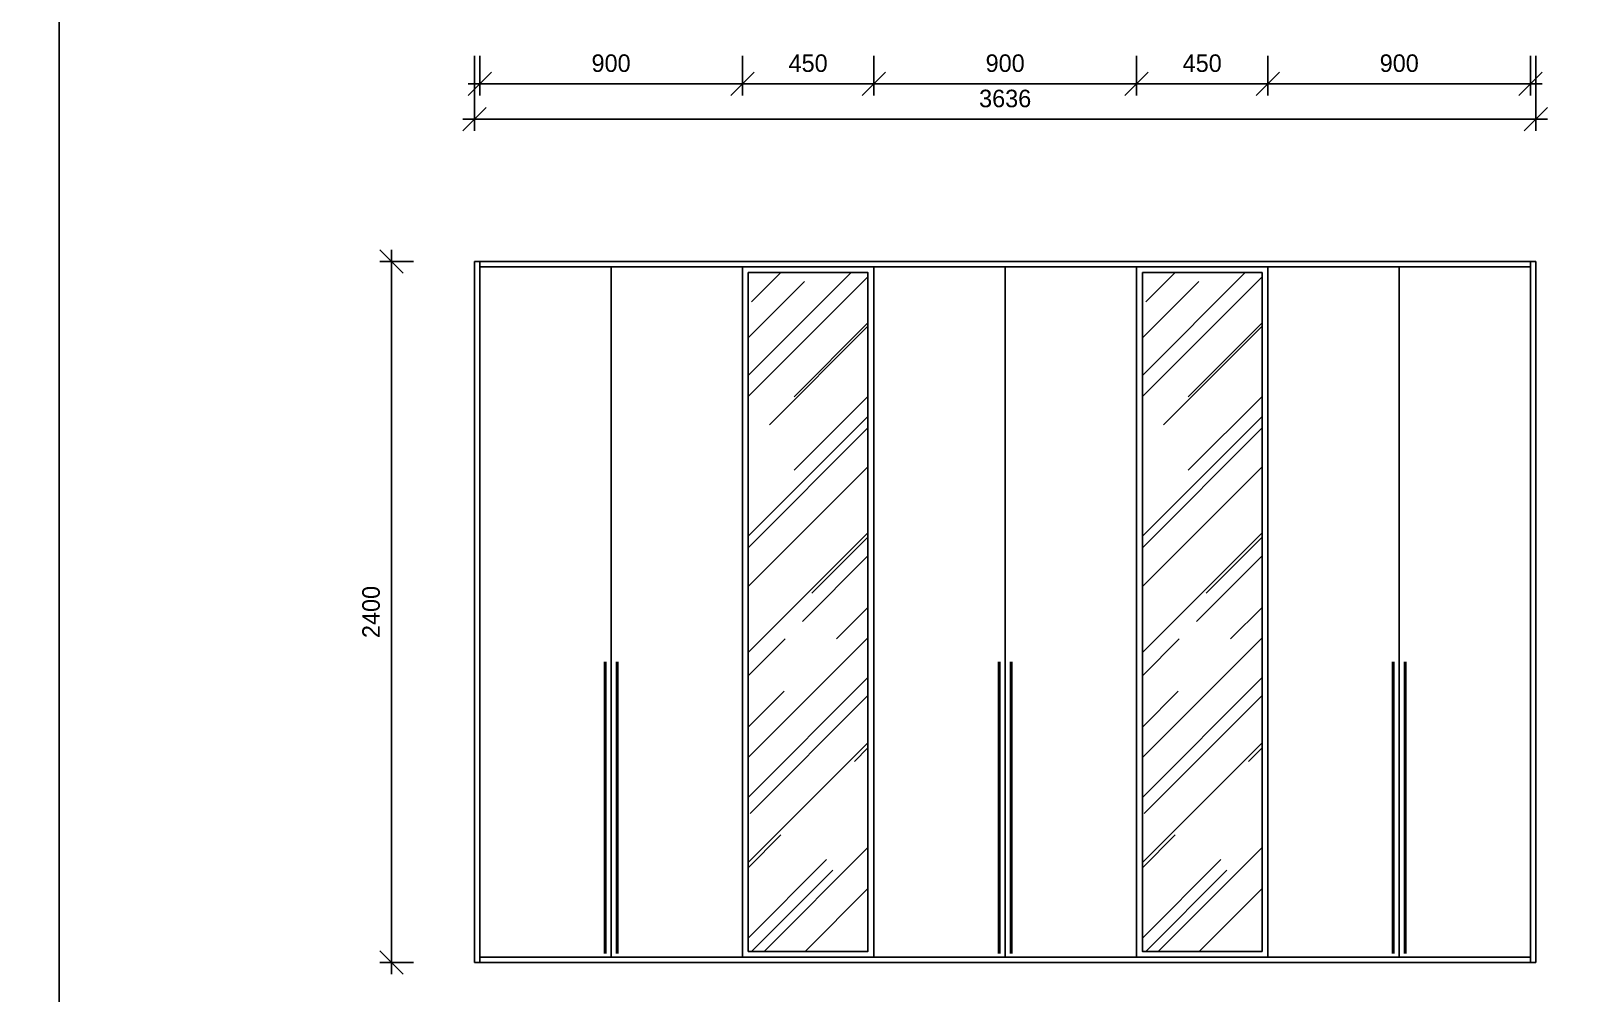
# Model space of a CAD drawing. Header units: millimetres. Extents: x 24776 to 57176, y -19492 to 15017.
# Drawn here: x 44119 to 49379, y 5538 to 8833 of the extents above; entities that cross this region are included whole.
import ezdxf

# ---------------------------------------------------------------- set-up
doc = ezdxf.new("R2010")
doc.units = ezdxf.units.MM
doc.header["$PDMODE"] = 3
doc.styles.add('RomanS', font='')
doc.styles.get('RomanS').set_extended_font_data('YouYuan')
doc.dimstyles.new('SC40', dxfattribs={"dimtxt": 60, "dimasz": 80, "dimexe": 40, "dimexo": 40, "dimgap": 40, "dimtad": 1, "dimdec": 0, "dimzin": 0, "dimdsep": 46, "dimtxsty": 'RomanS', "dimblk": 'OBLIQUE', "dimcen": 0, "dimdle": 40, "dimclrd": 9, "dimclre": 9, "dimclrt": 4, "dimadec": 0, "dimazin": 0, "dimtfac": 1, "dimtdec": 0, "dimtix": 1, "dimtmove": 2, "dimatfit": 1, "dimldrblk": 'DOT', "dimfxl": 1, "dimtolj": 1, "dimtzin": 0, "dimlwd": -1, "dimlwe": -1, "dimarcsym": 0})

# ---------------------------------------------------------------- blocks, each defined once
blk = doc.blocks.new('_Oblique')
at = {"color": 0, "linetype": 'ByBlock', "lineweight": -2}
blk.add_line((-0.5, -0.5), (0.5, 0.5), dxfattribs=at)
blk = doc.blocks.new('*D122')
at = {"color": 9, "transparency": 16777216}
for p, q in [((45354.8, 8083.5), (45354.8, 5603.5)), ((45430.4, 8043.5), (45314.8, 8043.5)), ((45430.4, 5643.5), (45314.8, 5643.5))]:
    blk.add_line(p, q, dxfattribs=at)
at = {"layer": 'Defpoints', "color": 0, "transparency": 16777216}
for p in [(45470.4, 8043.5), (45354.8, 5643.5), (45470.4, 5643.5)]:
    blk.add_point(p, dxfattribs=at)
at = {"color": 9, "transparency": 16777216, "xscale": 80, "yscale": 80, "zscale": 80}
for p, rotation in [((45354.8, 8043.5), 90), ((45354.8, 5643.5), 270)]:
    blk.add_blockref('_Oblique', p, dxfattribs=dict(at, rotation=rotation))
at = {"color": 4, "transparency": 16777216, "insert": (45284.8, 6843.5), "char_height": 60, "attachment_point": 5, "rotation": 90, "style": 'RomanS'}
blk.add_mtext('\\A1;2400', dxfattribs=at)
blk = doc.blocks.new('_Dot')
at = {"color": 0, "linetype": 'ByBlock', "lineweight": -2}
blk.add_line((-0.5, 0), (-1, 0), dxfattribs=at)
at = {"color": 0, "linetype": 'ByBlock', "const_width": 0.5}
blk.add_lwpolyline([(-0.25, 0, 1), (0.25, 0, 1)], format="xyb", close=True, dxfattribs=at)
blk = doc.blocks.new('*D138')
at = {"color": 9, "transparency": 16777216}
for p, q in [((45638.8, 8747.1), (45638.8, 8490.9)), ((49274.8, 8747.1), (49274.8, 8490.9)), ((45598.8, 8530.9), (49314.8, 8530.9))]:
    blk.add_line(p, q, dxfattribs=at)
at = {"layer": 'Defpoints', "color": 0, "transparency": 16777216}
for p in [(45638.8, 8787.1), (49274.8, 8787.1), (49274.8, 8530.9)]:
    blk.add_point(p, dxfattribs=at)
at = {"color": 9, "transparency": 16777216, "xscale": 80, "yscale": 80, "zscale": 80, "rotation": 180}
blk.add_blockref('_Oblique', (45638.8, 8530.9), dxfattribs=at)
at = {"color": 9, "transparency": 16777216, "xscale": 80, "yscale": 80, "zscale": 80}
blk.add_blockref('_Oblique', (49274.8, 8530.9), dxfattribs=at)
at = {"color": 4, "transparency": 16777216, "insert": (47456.8, 8600.9), "char_height": 60, "attachment_point": 5, "style": 'RomanS'}
blk.add_mtext('\\A1;3636', dxfattribs=at)
blk = doc.blocks.new('*D139')
at = {"color": 9, "transparency": 16777216}
for p, q in [((45656.8, 8747.1), (45656.8, 8611.8)), ((46556.8, 8747.1), (46556.8, 8611.8)), ((45616.8, 8651.8), (46596.8, 8651.8))]:
    blk.add_line(p, q, dxfattribs=at)
at = {"layer": 'Defpoints', "color": 0, "transparency": 16777216}
for p in [(45656.8, 8787.1), (46556.8, 8787.1), (46556.8, 8651.8)]:
    blk.add_point(p, dxfattribs=at)
at = {"color": 9, "transparency": 16777216, "xscale": 80, "yscale": 80, "zscale": 80, "rotation": 180}
blk.add_blockref('_Oblique', (45656.8, 8651.8), dxfattribs=at)
at = {"color": 9, "transparency": 16777216, "xscale": 80, "yscale": 80, "zscale": 80}
blk.add_blockref('_Oblique', (46556.8, 8651.8), dxfattribs=at)
at = {"color": 4, "transparency": 16777216, "insert": (46106.8, 8721.8), "char_height": 60, "attachment_point": 5, "style": 'RomanS'}
blk.add_mtext('\\A1;900', dxfattribs=at)
blk = doc.blocks.new('*D140')
at = {"color": 9, "transparency": 16777216}
for p, q in [((46556.8, 8747.1), (46556.8, 8611.8)), ((47006.8, 8747.1), (47006.8, 8611.8)), ((46516.8, 8651.8), (47046.8, 8651.8))]:
    blk.add_line(p, q, dxfattribs=at)
at = {"layer": 'Defpoints', "color": 0, "transparency": 16777216}
for p in [(46556.8, 8787.1), (47006.8, 8787.1), (47006.8, 8651.8)]:
    blk.add_point(p, dxfattribs=at)
at = {"color": 9, "transparency": 16777216, "xscale": 80, "yscale": 80, "zscale": 80, "rotation": 180}
blk.add_blockref('_Oblique', (46556.8, 8651.8), dxfattribs=at)
at = {"color": 9, "transparency": 16777216, "xscale": 80, "yscale": 80, "zscale": 80}
blk.add_blockref('_Oblique', (47006.8, 8651.8), dxfattribs=at)
at = {"color": 4, "transparency": 16777216, "insert": (46781.8, 8721.8), "char_height": 60, "attachment_point": 5, "style": 'RomanS'}
blk.add_mtext('\\A1;450', dxfattribs=at)
blk = doc.blocks.new('*D141')
at = {"color": 9, "transparency": 16777216}
for p, q in [((47006.8, 8747.1), (47006.8, 8611.8)), ((47906.8, 8747.1), (47906.8, 8611.8)), ((46966.8, 8651.8), (47946.8, 8651.8))]:
    blk.add_line(p, q, dxfattribs=at)
at = {"layer": 'Defpoints', "color": 0, "transparency": 16777216}
for p in [(47006.8, 8787.1), (47906.8, 8787.1), (47906.8, 8651.8)]:
    blk.add_point(p, dxfattribs=at)
at = {"color": 9, "transparency": 16777216, "xscale": 80, "yscale": 80, "zscale": 80, "rotation": 180}
blk.add_blockref('_Oblique', (47006.8, 8651.8), dxfattribs=at)
at = {"color": 9, "transparency": 16777216, "xscale": 80, "yscale": 80, "zscale": 80}
blk.add_blockref('_Oblique', (47906.8, 8651.8), dxfattribs=at)
at = {"color": 4, "transparency": 16777216, "insert": (47456.8, 8721.8), "char_height": 60, "attachment_point": 5, "style": 'RomanS'}
blk.add_mtext('\\A1;900', dxfattribs=at)
blk = doc.blocks.new('*D142')
at = {"color": 9, "transparency": 16777216}
for p, q in [((47906.8, 8747.1), (47906.8, 8611.8)), ((48356.8, 8747.1), (48356.8, 8611.8)), ((47866.8, 8651.8), (48396.8, 8651.8))]:
    blk.add_line(p, q, dxfattribs=at)
at = {"layer": 'Defpoints', "color": 0, "transparency": 16777216}
for p in [(47906.8, 8787.1), (48356.8, 8787.1), (48356.8, 8651.8)]:
    blk.add_point(p, dxfattribs=at)
at = {"color": 9, "transparency": 16777216, "xscale": 80, "yscale": 80, "zscale": 80, "rotation": 180}
blk.add_blockref('_Oblique', (47906.8, 8651.8), dxfattribs=at)
at = {"color": 9, "transparency": 16777216, "xscale": 80, "yscale": 80, "zscale": 80}
blk.add_blockref('_Oblique', (48356.8, 8651.8), dxfattribs=at)
at = {"color": 4, "transparency": 16777216, "insert": (48131.8, 8721.8), "char_height": 60, "attachment_point": 5, "style": 'RomanS'}
blk.add_mtext('\\A1;450', dxfattribs=at)
blk = doc.blocks.new('*D143')
at = {"color": 9, "transparency": 16777216}
for p, q in [((48356.8, 8747.1), (48356.8, 8611.8)), ((49256.8, 8747.1), (49256.8, 8611.8)), ((48316.8, 8651.8), (49296.8, 8651.8))]:
    blk.add_line(p, q, dxfattribs=at)
at = {"layer": 'Defpoints', "color": 0, "transparency": 16777216}
for p in [(48356.8, 8787.1), (49256.8, 8787.1), (49256.8, 8651.8)]:
    blk.add_point(p, dxfattribs=at)
at = {"color": 9, "transparency": 16777216, "xscale": 80, "yscale": 80, "zscale": 80, "rotation": 180}
blk.add_blockref('_Oblique', (48356.8, 8651.8), dxfattribs=at)
at = {"color": 9, "transparency": 16777216, "xscale": 80, "yscale": 80, "zscale": 80}
blk.add_blockref('_Oblique', (49256.8, 8651.8), dxfattribs=at)
at = {"color": 4, "transparency": 16777216, "insert": (48806.8, 8721.8), "char_height": 60, "attachment_point": 5, "style": 'RomanS'}
blk.add_mtext('\\A1;900', dxfattribs=at)

msp = doc.modelspace()

# ---------------------------------------------------------------- hatches: boundary and pattern name
h = msp.add_hatch()
h.set_pattern_fill('AR-RROOF', color=250, scale=10, angle=45)
h.paths.add_polyline_path([(46986.8, 8005.5), (46576.8, 8005.5), (46576.8, 5681.5), (46986.8, 5681.5)])
h = msp.add_hatch()
h.set_pattern_fill('AR-RROOF', color=250, scale=10, angle=45)
h.set_pattern_definition([(45, (1350, 0), (215.5261, 574.7364), [3810, -508, 1270, -254]), (45, (1499.07, 328.68), (-418.48, 59.2697), [762, -83.82, 1524, -190.5]), (45, (1287.14, 242.47), (813.6112, 1054.28207), [2032, -355.6, 1016, -254])])
h.paths.add_polyline_path([(48336.8, 8005.5), (47926.8, 8005.5), (47926.8, 5681.5), (48336.8, 5681.5)])

# ---------------------------------------------------------------- linework, layer by layer
at = {"color": 255}
for p, q in [((45638.8, 8043.5), (49274.8, 8043.5)), ((45638.8, 8043.5), (45638.8, 5643.5)), ((45656.8, 8043.5), (45656.8, 5643.5)), ((45656.8, 8025.5), (49256.8, 8025.5)), ((46106.8, 8025.5), (46106.8, 5661.5)), ((46556.8, 8025.5), (46556.8, 5661.5)), ((47006.8, 8025.5), (47006.8, 5661.5)), ((47456.8, 5661.5), (47456.8, 8025.5)), ((47906.8, 8025.5), (47906.8, 5661.5)), ((48356.8, 8025.5), (48356.8, 5661.5)), ((48806.8, 8025.5), (48806.8, 5661.5)), ((49256.8, 8043.5), (49256.8, 5643.5)), ((49274.8, 8043.5), (49274.8, 5643.5)), ((45638.8, 5643.5), (49274.8, 5643.5)), ((45656.8, 5661.5), (49256.8, 5661.5))]:
    msp.add_line(p, q, dxfattribs=at)
at = {"color": 250}
for points in [[(37736.3, 12844.3), (44216.3, 12844.3), (44216.3, 4589.1), (37736.3, 4589.1)], [(44216.3, 12844.3), (50696.3, 12844.3), (50696.3, 4589.1), (44216.3, 4589.1)]]:
    msp.add_lwpolyline(points, close=True, dxfattribs=at)
at = {"color": 255}
for points in [[(46576.8, 8005.5), (46986.8, 8005.5), (46986.8, 5681.5), (46576.8, 5681.5)], [(47926.8, 8005.5), (48336.8, 8005.5), (48336.8, 5681.5), (47926.8, 5681.5)]]:
    msp.add_lwpolyline(points, close=True, dxfattribs=at)
at = {"color": 255, "const_width": 10}
for points in [[(46086.1, 6673.9), (46086.1, 5673.9)], [(46127.5, 6673.9), (46127.5, 5673.9)], [(47436.1, 6673.9), (47436.1, 5673.9)], [(47477.5, 6673.9), (47477.5, 5673.9)], [(48786.1, 6673.9), (48786.1, 5673.9)], [(48827.5, 6673.9), (48827.5, 5673.9)]]:
    msp.add_lwpolyline(points, dxfattribs=at)

# ---------------------------------------------------------------- dimensions: what is measured, and where the dimension line sits
at = {"color": 255}
for base, p1, p2, picture, middle in [((49274.8, 8530.9), (45638.8, 8787.1), (49274.8, 8787.1), '*D138', (47456.8, 8600.9)), ((46556.8, 8651.8), (45656.8, 8787.1), (46556.8, 8787.1), '*D139', (46106.8, 8721.8)), ((47006.8, 8651.8), (46556.8, 8787.1), (47006.8, 8787.1), '*D140', (46781.8, 8721.8)), ((47906.8, 8651.8), (47006.8, 8787.1), (47906.8, 8787.1), '*D141', (47456.8, 8721.8)), ((48356.8, 8651.8), (47906.8, 8787.1), (48356.8, 8787.1), '*D142', (48131.8, 8721.8)), ((49256.8, 8651.8), (48356.8, 8787.1), (49256.8, 8787.1), '*D143', (48806.8, 8721.8))]:
    dim = msp.add_linear_dim(base=base, p1=p1, p2=p2, dimstyle='SC40', dxfattribs=at)
    dim.commit()
    dim.dimension.update_dxf_attribs({"geometry": picture, "text_midpoint": middle})
dim = msp.add_linear_dim(base=(45354.8, 5643.5), p1=(45470.4, 8043.5), p2=(45470.4, 5643.5), angle=90, dimstyle='SC40', dxfattribs=at)
dim.commit()
dim.dimension.update_dxf_attribs({"geometry": '*D122', "text_midpoint": (45284.8, 6843.5)})

doc.saveas('drawing.dxf')
